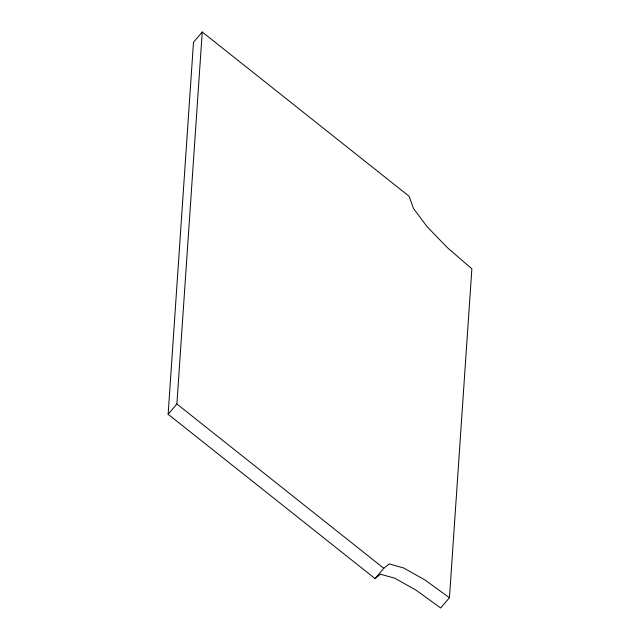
<?xml version="1.0" encoding="UTF-8"?>
<svg xmlns="http://www.w3.org/2000/svg" width="640" height="640" viewBox="0 0 640 640"><rect width="100%" height="100%" fill="white"/><g stroke="black" fill="none" stroke-linecap="round" stroke-linejoin="round"><path stroke-width="0.96" d="M168.136 414.272L193.496 42.288L202.24 32L409.144 196.304L413.472 208.432L426.904 226.48L447.416 247.688L471.864 268.832L449.448 597.712L440.696 608L416.024 590.136L394.88 578.272L380.488 574.208L375.04 578.576L168.136 414.272L176.88 403.976L202.24 32M375.04 578.576L383.784 568.288L389.232 563.92L403.624 567.976L424.768 579.84L449.448 597.712M176.88 403.976L383.784 568.288"/></g></svg>
